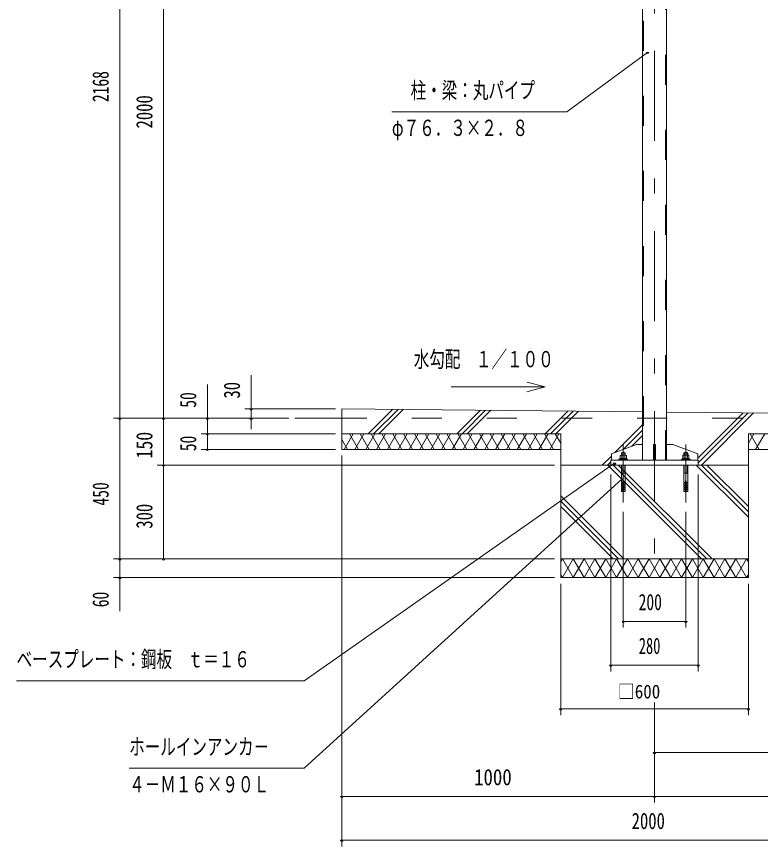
# Model space of a CAD drawing. Units: millimetres, scale not verified, with parts at other scales. Extents: x -23448 to 23452, y -10500 to 10500.
# Drawn here: x 11390 to 17337, y -2830 to 3806 of the extents above; entities that cross this region are included whole.
import ezdxf
from ezdxf.enums import TextEntityAlignment as Align

# ---------------------------------------------------------------- set-up
doc = ezdxf.new("R2010")
doc.units = ezdxf.units.MM
doc.header["$LTSCALE"] = 60
doc.linetypes.add('USER2', pattern=[10, 4, -6])
doc.linetypes.add('USER3', pattern=[24, 12, -5, 2, -5])
for name, color, linetype, lineweight in [('0-6_2-0BOLD', 7, 'Continuous', 18), ('0-7_2-1HIDDEN', 3, 'USER2', 18), ('0-8_2-2CENTER', 3, 'USER3', 18), ('0-9_2-4THIN', 4, 'Continuous', 18), ('0-A_2-5DIM', 3, 'Continuous', 18), ('0-B_2-6HATCH', 2, 'Continuous', 18)]:
    doc.layers.add(name, color=color, linetype=linetype, lineweight=lineweight)
doc.styles.add('ＭＳ ゴシック', font='')
doc.styles.get('ＭＳ ゴシック').set_extended_font_data('MS Gothic')

msp = doc.modelspace()

# ---------------------------------------------------------------- linework, layer by layer
at = {"layer": '0-6_2-0BOLD'}
for p, q in [((16395.08, 259.93), (16395.08, 4971.62)), ((16585.84, 4513.56), (16585.84, 259.93)), ((13990.46, 669.93), (13990.46, 344.93)), ((16395.09, 645.88), (13990.47, 669.93)), ((18687.08, 622.96), (16585.84, 643.98)), ((13990.46, 594.93), (13615.45, 594.93)), ((13990.47, 344.93), (15740.46, 344.93)), ((16482.97, 259.93), (16482.97, 384.93)), ((17240.46, 344.93), (18490.46, 344.93)), ((16145.09, 259.93), (16145.09, 309.93)), ((16213.59, 265.68), (16213.59, 273.18)), ((16215.93, 295.92), (16215.93, 273.18)), ((16225.47, 316.41), (16255.47, 316.41)), ((16228.2, 273.18), (16228.2, 295.92)), ((16232.97, 265.68), (16240.47, 273.18)), ((16247.96, 273.18), (16240.47, 265.68)), ((16252.73, 295.92), (16252.73, 273.18)), ((16275.47, 265.68), (16275.47, 259.93)), ((16730.47, 321.41), (16725.47, 316.41)), ((16728.2, 295.92), (16728.2, 273.18)), ((16732.96, 273.18), (16740.46, 265.68)), ((16747.96, 265.68), (16740.46, 273.18)), ((16752.73, 273.18), (16752.73, 295.92)), ((15740.46, 219.93), (17240.46, 219.93)), ((16225.46, 80.94), (16225.46, 219.93)), ((16840.47, 219.93), (16840.47, 259.93)), ((16225.46, 154.03), (16255.46, 154.03)), ((16725.46, 154.03), (16755.47, 154.03)), ((16225.46, 80.94), (16237.46, 80.94)), ((16237.46, 74.94), (16225.46, 74.94)), ((16728.46, 80.94), (16725.46, 74.94)), ((16225.46, 56.94), (16237.46, 56.94)), ((16225.46, 44.94), (16237.46, 44.94)), ((16237.46, 38.94), (16225.46, 38.94)), ((16225.46, 26.94), (16237.46, 26.94)), ((16237.46, 20.94), (16225.46, 20.94)), ((16252.46, 62.94), (16255.46, 56.94)), ((16252.46, 44.94), (16255.46, 38.94)), ((16252.46, 26.94), (16255.46, 20.94)), ((16728.46, 62.94), (16725.46, 56.94)), ((16728.46, 44.94), (16725.46, 38.94)), ((16725.46, 26.94), (16737.46, 26.94)), ((16737.46, 20.94), (16725.46, 20.94)), ((16755.47, 38.94), (16752.46, 44.94)), ((17240.46, -530.07), (15740.46, -530.07))]:
    msp.add_line(p, q, dxfattribs=at)
for points in [[(18490.46, 469.93), (17240.46, 469.93), (17240.46, -680.07), (15740.46, -680.07), (15740.46, 469.93), (13990.47, 469.93)], [(16145.09, 309.93), (16345.09, 384.93), (16395.09, 384.93)], [(16482.97, 384.93), (16497.97, 384.93), (16497.97, 259.93)], [(16585.84, 384.93), (16635.84, 384.93), (16835.84, 309.93), (16835.84, 259.93)], [(16275.47, 265.68), (16205.47, 265.68), (16205.47, 259.93)], [(16213.59, 273.18), (16267.34, 273.18), (16267.34, 265.68)], [(16265, 273.18), (16265, 295.92), (16261.09, 298.18), (16219.84, 298.18), (16215.93, 295.92)], [(16225.47, 298.18), (16225.47, 316.41), (16230.47, 321.41), (16250.47, 321.41), (16255.47, 316.41), (16255.47, 298.18)], [(16705.47, 259.93), (16705.47, 265.68), (16775.47, 265.68), (16775.47, 259.93)], [(16767.34, 265.68), (16767.34, 273.18), (16713.59, 273.18), (16713.59, 265.68)], [(16715.93, 273.18), (16715.93, 295.92), (16719.84, 298.18), (16761.09, 298.18), (16765, 295.92), (16765, 273.18)], [(16755.47, 298.18), (16755.47, 316.41), (16725.47, 316.41), (16725.47, 298.18)], [(16730.47, 321.41), (16750.47, 321.41), (16755.47, 316.41)], [(16840.47, 259.93), (16140.47, 259.93), (16140.47, 219.93)], [(16255.46, 219.93), (16255.46, 80.94), (16243.46, 80.94)], [(16737.46, 80.94), (16725.46, 80.94), (16725.46, 219.93)], [(16755.46, 219.93), (16755.47, 80.94), (16743.47, 80.94)], [(16243.46, 92.94), (16237.46, 92.94), (16237.46, 8.94), (16225.46, 8.94), (16225.46, 20.94), (16228.46, 26.94)], [(16237.46, 62.94), (16225.46, 62.94), (16225.46, 74.94), (16228.46, 80.94)], [(16243.46, 20.94), (16255.46, 20.94), (16255.46, 8.94), (16243.46, 8.94), (16243.46, 92.94)], [(16243.46, 74.94), (16255.46, 74.94), (16252.46, 80.94)], [(16255.46, 74.94), (16255.46, 62.94), (16243.46, 62.94)], [(16743.47, 92.94), (16737.46, 92.94), (16737.46, 8.94), (16725.46, 8.94), (16725.46, 20.94), (16728.46, 26.94)], [(16737.46, 62.94), (16725.46, 62.94), (16725.46, 74.94), (16737.46, 74.94)], [(16755.47, 20.94), (16755.47, 8.94), (16743.47, 8.94), (16743.47, 92.94)], [(16743.47, 74.94), (16755.47, 74.94), (16752.46, 80.94)], [(16755.47, 74.94), (16755.47, 62.94), (16743.47, 62.94)], [(16225.46, 44.94), (16225.46, 56.94), (16228.46, 62.94)], [(16225.46, 26.94), (16225.46, 38.94), (16228.46, 44.94)], [(16243.46, 56.94), (16255.46, 56.94), (16255.46, 44.94), (16243.46, 44.94)], [(16243.46, 38.94), (16255.46, 38.94), (16255.46, 26.94), (16243.46, 26.94)], [(16737.46, 44.94), (16725.46, 44.94), (16725.46, 56.94), (16737.46, 56.94)], [(16725.46, 26.94), (16725.46, 38.94), (16737.46, 38.94)], [(16743.47, 56.94), (16755.47, 56.94), (16752.46, 62.94)], [(16755.47, 56.94), (16755.47, 44.94), (16743.47, 44.94)], [(16743.47, 38.94), (16755.47, 38.94), (16755.47, 26.94), (16743.47, 26.94)], [(16743.47, 20.94), (16755.47, 20.94), (16752.46, 26.94)]]:
    msp.add_lwpolyline(points, dxfattribs=at)
for centre, radius, start, end in [((16222.06, 288.72), 9.46, 49.5701, 90), ((16240.47, 263.73), 34.45, 69.13593, 110.86406), ((16258.87, 288.72), 9.46, 90, 130.42989), ((16722.06, 288.72), 9.46, 49.57011, 90), ((16740.46, 263.73), 34.45, 69.13594, 110.86407), ((16758.87, 288.72), 9.46, 90, 130.4299)]:
    msp.add_arc(centre, radius, start, end, dxfattribs=at)
at = {"layer": '0-7_2-1HIDDEN'}
for p, q in [((16402.08, 4971.62), (16402.08, 259.93)), ((16578.83, 259.93), (16578.83, 4513.56)), ((18990.46, 594.93), (13990.47, 594.93))]:
    msp.add_line(p, q, dxfattribs=at)
at = {"layer": '0-8_2-2CENTER'}
for p, q in [((16490.46, 4971.62), (16490.46, -718.2)), ((16240.46, -80.32), (16240.46, 384.93)), ((16740.46, -80.32), (16740.46, 384.93))]:
    msp.add_line(p, q, dxfattribs=at)
at = {"layer": '0-9_2-4THIN'}
for p, q in [((16229.22, 298.18), (16229.22, 320.16)), ((16251.72, 320.16), (16251.72, 298.18)), ((16729.22, 298.18), (16729.22, 320.16)), ((16751.72, 320.16), (16751.72, 298.18))]:
    msp.add_line(p, q, dxfattribs=at)
for points in [[(16225.46, 148.83), (16228.47, 154.03), (16228.46, 219.93)], [(16252.46, 219.93), (16252.46, 154.03), (16255.46, 148.83)], [(16728.47, 219.93), (16728.47, 154.03), (16725.46, 148.83)], [(16755.47, 148.83), (16752.46, 154.03), (16752.46, 219.93)]]:
    msp.add_lwpolyline(points, dxfattribs=at)
at = {"layer": '0-A_2-5DIM'}
for p, q in [((12215.45, -950.06), (12215.45, 6014.93)), ((12565.45, -530.06), (12565.45, 6014.93)), ((15790.46, 3044.93), (16435.44, 3520.34)), ((16445.44, 3520.34), (16425.44, 3520.34)), ((15790.46, 3044.93), (14390.46, 3044.93)), ((13265.45, 507.96), (13265.45, 939.93)), ((12915.45, 864.93), (12915.45, 344.93)), ((15470.57, 883.75), (15615.46, 844.93)), ((13940.46, 669.93), (13215.45, 669.93)), ((13275.45, 669.93), (13255.45, 669.93)), ((13565.45, 594.93), (12165.45, 594.93)), ((12225.45, 594.93), (12205.45, 594.93)), ((12575.45, 594.93), (12555.45, 594.93)), ((12925.45, 594.93), (12905.45, 594.93)), ((13275.45, 594.93), (13255.45, 594.93)), ((12865.45, 469.93), (13940.46, 469.93)), ((12925.45, 469.93), (12905.45, 469.93)), ((12865.45, 344.93), (13940.46, 344.93)), ((12925.45, 344.93), (12905.45, 344.93)), ((13990.47, 294.93), (13990.47, -2830.07)), ((15690.46, 219.93), (12515.45, 219.93)), ((12575.45, 219.93), (12555.45, 219.93)), ((16180.79, 234.81), (16160.79, 234.81)), ((16140.47, 144.93), (16140.47, -1430.07)), ((16840.47, -1430.07), (16840.47, 144.93)), ((16242.91, 110.57), (16222.91, 110.57)), ((16240.46, -1080.07), (16240.46, -155.32)), ((16740.46, -155.32), (16740.46, -1080.07)), ((12165.45, -530.06), (15690.46, -530.06)), ((12225.45, -530.06), (12205.45, -530.06)), ((12575.45, -530.06), (12555.45, -530.06)), ((15690.46, -680.06), (12165.45, -680.06)), ((12225.45, -680.06), (12205.45, -680.06)), ((15740.46, -1780.07), (15740.46, -730.07)), ((17240.46, -730.06), (17240.46, -1780.07)), ((16250.46, -1030.07), (16230.46, -1030.07)), ((16740.46, -1030.07), (16240.46, -1030.07)), ((16750.46, -1030.07), (16730.46, -1030.07)), ((16150.47, -1380.07), (16130.47, -1380.07)), ((16140.47, -1380.07), (16840.47, -1380.07)), ((16850.47, -1380.07), (16830.47, -1380.07)), ((16490.46, -2480.07), (16490.46, -1680.07)), ((15750.46, -1730.07), (15730.46, -1730.07)), ((17240.46, -1730.07), (15740.46, -1730.07)), ((17250.46, -1730.07), (17230.46, -1730.07)), ((16500.46, -2080.07), (16480.46, -2080.07)), ((19382.96, -2080.07), (16490.46, -2080.07)), ((14000.46, -2430.07), (13980.46, -2430.07)), ((18990.46, -2430.07), (13990.47, -2430.07)), ((16500.46, -2430.07), (16480.46, -2430.07)), ((14000.46, -2780.07), (13980.46, -2780.07)), ((13990.47, -2780.07), (18990.46, -2780.07))]:
    msp.add_line(p, q, dxfattribs=at)
for points in [[(14865.46, 844.93), (15615.46, 844.93), (15470.57, 806.11)], [(11390.43, -1505.07), (13690.46, -1505.07), (16170.79, 234.82)], [(16232.91, 110.57), (13690.46, -2205.07), (12290.46, -2205.07)]]:
    msp.add_lwpolyline(points, dxfattribs=at)
for centre in [(16435.44, 3520.34), (13265.45, 669.93), (12215.45, 594.93), (12565.45, 594.93), (12915.45, 594.93), (13265.45, 594.93), (12915.45, 469.93), (12915.45, 344.93), (12565.45, 219.93), (16170.79, 234.81), (16232.91, 110.57), (12215.45, -530.06), (12565.45, -530.06), (12215.45, -680.06), (16240.46, -1030.07), (16740.46, -1030.07), (16140.47, -1380.07), (16840.47, -1380.07), (15740.46, -1730.07), (17240.46, -1730.07), (16490.46, -2080.07), (13990.46, -2430.07), (16490.46, -2430.07), (13990.46, -2780.07)]:
    msp.add_arc(centre, 10, 180, 0, dxfattribs=at)
at = {"layer": '0-B_2-6HATCH'}
for p, q in [((14397.65, 665.86), (14201.72, 469.93)), ((14244.14, 469.93), (14439.65, 665.44)), ((14286.57, 469.93), (14481.66, 665.02)), ((14908.82, 469.93), (15097.75, 658.86)), ((14951.25, 469.93), (15139.76, 658.44)), ((15181.77, 658.02), (14993.68, 469.93)), ((15797.86, 651.86), (15615.93, 469.93)), ((15658.36, 469.93), (15839.86, 651.44)), ((15700.78, 469.93), (15881.87, 651.02)), ((16835.84, 275.62), (17198.07, 637.85)), ((17240.07, 637.43), (16840.47, 237.82)), ((16865, 219.93), (17282.08, 637.01)), ((16173.81, 320.7), (16395.08, 541.98)), ((13993.42, 469.93), (13990.46, 464.8)), ((14007.86, 344.93), (14080.02, 469.93)), ((14051.16, 469.93), (14123.33, 344.93)), ((14094.46, 344.93), (14166.62, 469.93)), ((14137.76, 469.93), (14209.93, 344.93)), ((14181.06, 344.93), (14253.23, 469.93)), ((14224.36, 469.93), (14296.53, 344.93)), ((14267.66, 344.93), (14339.83, 469.93)), ((14310.97, 469.93), (14383.13, 344.93)), ((14354.26, 344.93), (14426.43, 469.93)), ((14397.57, 469.93), (14469.74, 344.93)), ((14440.87, 344.93), (14513.04, 469.93)), ((14484.17, 469.93), (14556.34, 344.93)), ((14527.47, 344.93), (14599.64, 469.93)), ((14570.77, 469.93), (14642.94, 344.93)), ((14614.07, 344.93), (14686.24, 469.93)), ((14657.38, 469.93), (14729.55, 344.93)), ((14700.68, 344.93), (14772.84, 469.93)), ((14743.98, 469.93), (14816.15, 344.93)), ((14787.28, 344.93), (14859.45, 469.93)), ((14830.58, 469.93), (14902.75, 344.93)), ((14873.88, 344.93), (14946.05, 469.93)), ((14989.35, 344.93), (14917.18, 469.93)), ((15032.65, 469.93), (14960.48, 344.93)), ((15003.79, 469.93), (15075.96, 344.93)), ((15047.08, 344.93), (15119.25, 469.93)), ((15090.39, 469.93), (15162.56, 344.93)), ((15133.69, 344.93), (15205.86, 469.93)), ((15176.99, 469.93), (15249.16, 344.93)), ((15220.29, 344.93), (15292.46, 469.93)), ((15263.59, 469.93), (15335.76, 344.93)), ((15306.89, 344.93), (15379.06, 469.93)), ((15350.2, 469.93), (15422.36, 344.93)), ((15393.5, 344.93), (15465.66, 469.93)), ((15436.8, 469.93), (15508.97, 344.93)), ((15480.1, 344.93), (15552.27, 469.93)), ((15523.4, 469.93), (15595.57, 344.93)), ((15566.7, 344.93), (15638.87, 469.93)), ((15610, 469.93), (15682.17, 344.93)), ((15653.3, 344.93), (15725.47, 469.93)), ((15696.61, 469.93), (15740.46, 393.97)), ((16395.08, 499.55), (16241.69, 346.16)), ((17284.32, 469.93), (17240.46, 393.97)), ((17255.45, 469.93), (17327.62, 344.93)), ((17298.75, 344.93), (17370.92, 469.93)), ((13990.46, 425.06), (14036.72, 344.93)), ((16309.57, 371.61), (16395.08, 457.12)), ((15740.46, 345.89), (15739.91, 344.93)), ((17240.46, 345.89), (17241.02, 344.93)), ((16073.04, 219.93), (16145.09, 291.98)), ((16115.46, 219.93), (16140.47, 244.93)), ((16865.93, -530.07), (16115.93, 219.93)), ((16158.36, 219.93), (16908.36, -530.07)), ((16950.78, -530.07), (16200.78, 219.93)), ((16823.04, 219.93), (17240.46, -197.5)), ((17240.46, -155.07), (16865.46, 219.93)), ((17240.46, -112.64), (16907.89, 219.93)), ((15740.46, -26.86), (16243.67, -530.07)), ((16201.25, -530.07), (15740.46, -69.28)), ((15740.46, -111.71), (16158.82, -530.07)), ((15754.34, -530.07), (15740.46, -554.11)), ((15754.34, -680.07), (15840.94, -530.07)), ((16014.15, -680.07), (15927.55, -530.07)), ((16100.75, -530.07), (16014.15, -680.07)), ((16187.35, -680.07), (16100.75, -530.07)), ((16273.95, -530.07), (16187.35, -680.07)), ((16360.56, -680.07), (16273.96, -530.07)), ((16360.56, -530.07), (16447.16, -680.07)), ((16447.16, -530.07), (16360.56, -680.07)), ((16447.16, -680.07), (16533.76, -530.07)), ((16880.18, -680.07), (16793.57, -530.07)), ((16966.77, -530.07), (16880.17, -680.07)), ((17226.59, -530.07), (17240.46, -554.11)), ((15740.46, -656.03), (15754.34, -680.07))]:
    msp.add_line(p, q, dxfattribs=at)
for points in [[(15927.54, -530.07), (15840.94, -680.07), (15754.34, -530.07)], [(15840.94, -530.07), (15927.55, -680.07), (16014.15, -530.07)], [(16014.15, -530.07), (16100.75, -680.07), (16187.35, -530.07), (16273.96, -680.07), (16360.56, -530.07)], [(16620.36, -530.07), (16533.76, -680.07), (16447.16, -530.07)], [(16533.76, -530.07), (16620.37, -680.07), (16706.97, -530.07), (16793.57, -680.07), (16880.17, -530.07)], [(16793.57, -530.07), (16706.97, -680.07), (16620.37, -530.07)], [(16880.18, -530.07), (16966.78, -680.07), (17053.38, -530.07)], [(17139.98, -530.07), (17053.38, -680.07), (16966.78, -530.07)], [(17053.38, -530.07), (17139.98, -680.07), (17226.58, -530.07)], [(17240.46, -656.03), (17226.58, -680.07), (17139.98, -530.07)]]:
    msp.add_lwpolyline(points, dxfattribs=at)

# ---------------------------------------------------------------- texts
at = {"layer": '0-A_2-5DIM', "color": 7, "style": 'ＭＳ ゴシック'}
for s, width, p in [('2168', 0.7, (12165.45, 3122.48)), ('2000', 0.75, (12515.45, 2911.9)), ('30', 0.75, (13215.45, 751.62)), ('50', 0.7, (12865.45, 678.21)), ('150', 0.8, (12515.45, 272.94)), ('50', 0.7, (12865.45, 330.71)), ('450', 0.7, (12165.45, -103.95)), ('300', 0.75, (12515.45, -289.17)), ('60', 0.7, (12165.45, -917.18))]:
    msp.add_text(s, height=130.2, rotation=90, dxfattribs=dict(at, width=width)).set_placement(p, align=Align.BOTTOM_LEFT)
for s, height, width, p in [('柱・梁：丸パイプ', 130.2, 0.7, (14540.46, 3112.7)), ('φ７６．３×２．８', 130.2, 0.7, (14390.46, 2812.69)), ('水勾配\u3000１／１００', 130.2, 0.7, (14565.45, 962.7)), ('200', 130.2, 0.7, (16363.2, -980.07)), ('280', 130.2, 0.65, (16364.52, -1330.07)), ('ベースプレート：鋼板\u3000ｔ＝１６', 130.2, 0.7, (11390.43, -1437.28)), ('□600', 110.7, 0.9, (16196.71, -1680.07)), ('ホールインアンカ－', 130.2, 0.7, (12290.44, -2137.28)), ('1000', 130.2, 0.85, (15047.66, -2380.07)), ('４－Ｍ１６×９０Ｌ', 130.2, 0.7, (12290.44, -2437.28)), ('2000', 130.2, 0.75, (16307.43, -2730.07))]:
    msp.add_text(s, height=height, dxfattribs=dict(at, width=width)).set_placement(p, align=Align.BOTTOM_LEFT)

doc.saveas('drawing.dxf')
